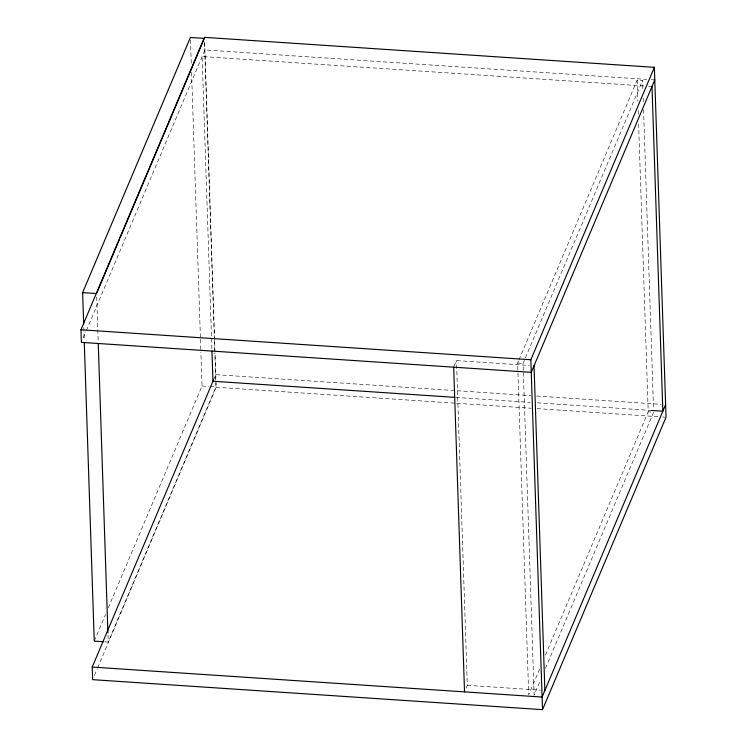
<?xml version="1.0" encoding="UTF-8"?>
<svg xmlns="http://www.w3.org/2000/svg" width="747" height="747" viewBox="0 0 747 747"><rect width="100%" height="100%" fill="white"/><g stroke="black" fill="none" stroke-linecap="round" stroke-linejoin="round"><path stroke-width="0.56" stroke-dasharray="3.73 2.8" d="M83.197 338.064L85.924 331.612M86.381 330.538L204.902 49.946L646.641 79.387M94.253 641.122L105.57 614.323M108.287 607.89L202.026 385.984L200.896 352.182M213.362 380.298L215.743 374.658L530.772 395.649M104.72 641.822L108.212 642.056L215.986 386.918L214.856 353.116M94.458 675.372L97.185 668.92M97.642 667.846L216.163 387.254L204.529 38.499M454.092 366.235L456.473 360.596L529.408 365.46M539.567 669.051L528.708 694.766L517.634 363.061L518.539 360.913M518.988 359.849L637.144 80.144L642.569 80.508L642.924 90.985M523.292 370.409L523.059 363.425L642.569 80.508M466.119 688.127L467.305 685.307L456.473 360.596M545.45 655.119L648.209 411.849L638.62 124.375M539.567 682.272L534.133 695.13L523.339 371.567M545.45 668.341L653.644 412.213L648.209 411.849M651.291 79.696L654.774 79.929M643.858 85.961L202.129 56.529L211.877 348.644M648.508 86.269L652 86.503M517.634 363.061L523.059 363.425M536.579 396.031L660.964 404.323M455.922 397.423L530.314 402.381M537.289 402.848L651.216 410.439M202.026 385.984L209.011 386.451M210.168 386.526L215.986 386.918M216.163 387.254L455.633 403.212M456.79 403.287L531.192 408.245M537 408.628L657.902 416.686M662.552 416.994L664.877 417.153M467.305 685.307L540.24 690.163M643.158 97.969L643.344 103.786M643.541 109.604L653.522 408.721M637.144 80.144L637.845 101.097M638.153 110.407L638.302 115.057M204.51 43.074L214.389 339.129M214.436 340.296L214.819 351.949M190.476 39.815L191.325 65.456M191.559 72.45L200.429 338.195M200.467 339.362L200.859 351.025M96.699 297.045L98.174 341.342M107.979 635.062L108.212 642.056M83.785 327.588L84.215 340.408"/><path stroke-width="1.12" d="M83.673 324.095L82.618 292.619L190.392 37.481L204.351 38.414L120.127 237.807M654.774 79.929L531.257 372.342L81.386 342.369L80.965 329.772L204.482 37.35L654.353 67.333L666.035 417.228L542.518 709.65L92.647 679.667L92.226 667.071L213.474 380.027M97.035 292.479L119.221 239.955M542.518 709.65L530.837 359.746L654.353 67.333M665.614 404.631L542.098 697.054L92.226 667.071M82.618 292.619L96.578 293.552M80.965 329.772L530.837 359.746M454.755 397.348L212.97 381.231L211.952 350.978M651.216 410.439L662.841 411.214L652 86.503M103.562 641.738L94.253 641.122L84.29 342.742M534.03 365.769L544.871 690.471M453.69 367.179L464.531 691.881M98.259 343.667L107.904 632.728"/></g></svg>
